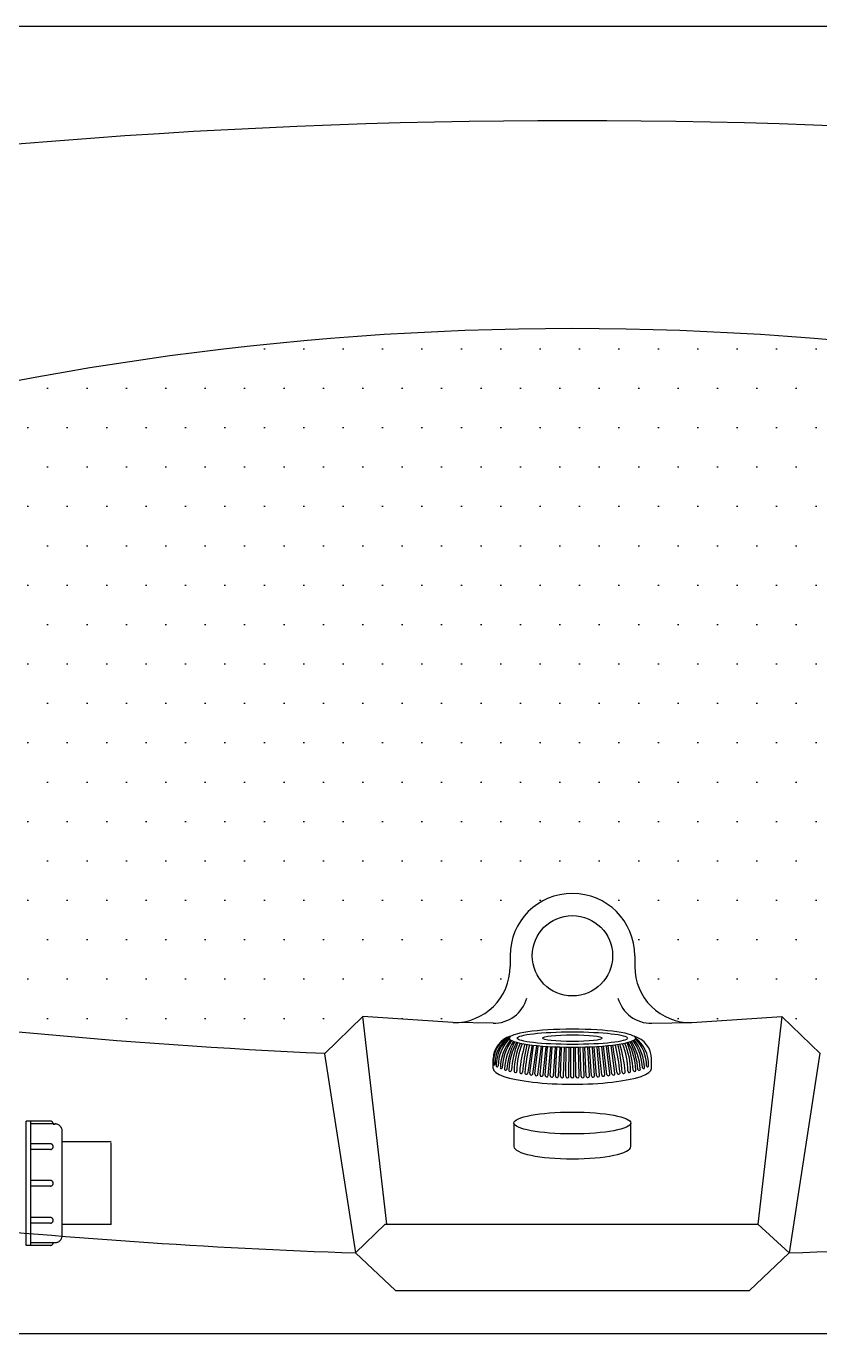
# Model space of a CAD drawing. Header units: millimetres. Extents: x -1258.95 to -1257.3, y 2207.31 to 2208.14.
# Drawn here: x -1258.473 to -1257.969, y 2207.313 to 2208.143 of the extents above; entities that cross this region are included whole.
import ezdxf

# ---------------------------------------------------------------- set-up
doc = ezdxf.new("R2010")
doc.units = ezdxf.units.MM
doc.header["$LTSCALE"] = 10
doc.linetypes.add('HIDDEN', pattern=[0.375, 0.25, -0.125])
doc.layers.add('jacuzzi', color=1, linetype='Continuous')

msp = doc.modelspace()

# ---------------------------------------------------------------- hatches: boundary and pattern name
at = {"layer": 'jacuzzi'}
h = msp.add_hatch(dxfattribs=at)
h.set_pattern_fill('DOTS', color=256, scale=0.4, style=0)
h.set_pattern_definition([(0, (-1260.909377, 2206.413339), (0.0125, 0.025), [0, -0.025])])
edge = h.paths.add_edge_path()
edge.add_arc((-1258.12642, 2206.0633), 1.88782, 73.37406, 106.62594)
edge.add_arc((-1258.65211, 2207.8238), 0.05051, 106.62594, 155.75947)
edge.add_arc((-1258.31928, 2207.70017), 0.40546, 159.14251, 200.85749)
edge.add_arc((-1258.65211, 2207.57655), 0.05051, 204.24053, 253.37406)
edge.add_arc((-1258.12642, 2211.1288), 3.64094, 261.46848, 267.52904)
edge.add_line((-1258.28371, 2207.49093), (-1258.25933, 2207.51458))
edge.add_line((-1258.2022, 2207.51065), (-1258.25933, 2207.51458))
edge.add_arc((-1258.20151, 2207.5462), 0.03555, 269.20273, 360)
edge.add_arc((-1258.12642, 2207.55312), 0.03954, 0, 180)
edge.add_arc((-1258.05132, 2207.5462), 0.03555, 180, 270.79727)
edge.add_line((-1258.05063, 2207.51065), (-1257.99351, 2207.51458))
edge.add_line((-1257.96912, 2207.49093), (-1257.99351, 2207.51458))
edge.add_arc((-1258.12642, 2211.1288), 3.64094, 272.47096, 278.53152)
edge.add_arc((-1257.93356, 2207.70017), 0.40546, 339.14251, 380.85749)
edge.add_arc((-1257.60072, 2207.57655), 0.05051, 286.62594, 335.75947)
edge.add_arc((-1257.60072, 2207.8238), 0.05051, 24.24053, 73.37406)

# ---------------------------------------------------------------- linework, layer by layer
for p, q in [((-1258.16596, 2207.55312), (-1258.16596, 2207.5462)), ((-1258.08687, 2207.55312), (-1258.08687, 2207.5462)), ((-1258.28371, 2207.49093), (-1258.25933, 2207.51458)), ((-1258.24404, 2207.38272), (-1258.25933, 2207.51458)), ((-1258.2022, 2207.51065), (-1258.25933, 2207.51458)), ((-1258.17677, 2207.51021), (-1258.2022, 2207.51065)), ((-1258.07606, 2207.51021), (-1258.05063, 2207.51065)), ((-1258.05063, 2207.51065), (-1257.99351, 2207.51458)), ((-1257.99351, 2207.51458), (-1258.0088, 2207.38272)), ((-1257.96912, 2207.49093), (-1257.99351, 2207.51458)), ((-1258.15343, 2207.47851), (-1258.15104, 2207.49611)), ((-1258.15152, 2207.47823), (-1258.14904, 2207.49589)), ((-1258.1502, 2207.47806), (-1258.14809, 2207.4958)), ((-1258.14828, 2207.47782), (-1258.14609, 2207.49562)), ((-1258.14696, 2207.47767), (-1258.14514, 2207.49554)), ((-1258.14502, 2207.47747), (-1258.14314, 2207.49539)), ((-1258.14372, 2207.47734), (-1258.14219, 2207.49533)), ((-1258.14176, 2207.47717), (-1258.14019, 2207.49521)), ((-1258.14047, 2207.47707), (-1258.13924, 2207.49516)), ((-1258.1385, 2207.47693), (-1258.13723, 2207.49507)), ((-1258.13721, 2207.47685), (-1258.13628, 2207.49503)), ((-1258.13524, 2207.47675), (-1258.13428, 2207.49497)), ((-1258.13395, 2207.47669), (-1258.13333, 2207.49494)), ((-1258.13197, 2207.47662), (-1258.13133, 2207.49489)), ((-1258.13069, 2207.47659), (-1258.13038, 2207.49488)), ((-1258.12869, 2207.47655), (-1258.12838, 2207.49486)), ((-1258.12742, 2207.47654), (-1258.12742, 2207.49485)), ((-1258.12542, 2207.47654), (-1258.12542, 2207.49485)), ((-1258.12415, 2207.47655), (-1258.12447, 2207.49486)), ((-1258.12215, 2207.47659), (-1258.12247, 2207.49488)), ((-1258.12088, 2207.47662), (-1258.12152, 2207.49489)), ((-1258.11889, 2207.47669), (-1258.11952, 2207.49494)), ((-1258.11761, 2207.47675), (-1258.11857, 2207.49496)), ((-1258.11563, 2207.47685), (-1258.11656, 2207.49503)), ((-1258.11435, 2207.47693), (-1258.11561, 2207.49507)), ((-1258.11238, 2207.47707), (-1258.11361, 2207.49516)), ((-1258.11108, 2207.47717), (-1258.11266, 2207.49521)), ((-1258.10913, 2207.47734), (-1258.11066, 2207.49533)), ((-1258.10782, 2207.47747), (-1258.10971, 2207.49539)), ((-1258.10589, 2207.47767), (-1258.10771, 2207.49554)), ((-1258.10457, 2207.47782), (-1258.10676, 2207.49562)), ((-1258.10265, 2207.47806), (-1258.10476, 2207.4958)), ((-1258.10133, 2207.47823), (-1258.10381, 2207.49589)), ((-1258.09942, 2207.47851), (-1258.10181, 2207.49611)), ((-1258.28371, 2207.49093), (-1258.26392, 2207.36445)), ((-1258.17667, 2207.48151), (-1258.17662, 2207.48764)), ((-1258.17667, 2207.48151), (-1258.17662, 2207.48764)), ((-1258.07617, 2207.48151), (-1258.07623, 2207.48764)), ((-1257.96944, 2207.49124), (-1257.98892, 2207.36445)), ((-1258.16355, 2207.44694), (-1258.16355, 2207.43208)), ((-1258.08928, 2207.43208), (-1258.08928, 2207.44694)), ((-1258.26392, 2207.36445), (-1258.24522, 2207.38272)), ((-1258.24522, 2207.38272), (-1258.0088, 2207.38272)), ((-1257.98892, 2207.36445), (-1258.0088, 2207.38272)), ((-1258.26392, 2207.36445), (-1258.23866, 2207.34062)), ((-1257.98892, 2207.36445), (-1258.01417, 2207.34062)), ((-1258.23866, 2207.34062), (-1258.01417, 2207.34062))]:
    msp.add_line(p, q, dxfattribs=at)
at = {"layer": 'jacuzzi', "linetype": 'HIDDEN'}
for p, q in [((-1258.47296, 2207.36924), (-1258.47296, 2207.44815)), ((-1258.46999, 2207.36924), (-1258.46999, 2207.44815)), ((-1258.4558, 2207.44635), (-1258.46999, 2207.44635)), ((-1258.4558, 2207.44635), (-1258.45459, 2207.44635)), ((-1258.4558, 2207.4463), (-1258.45459, 2207.4463)), ((-1258.45009, 2207.37554), (-1258.45009, 2207.44185)), ((-1258.45009, 2207.3755), (-1258.45009, 2207.4418)), ((-1258.41907, 2207.43492), (-1258.45009, 2207.43492)), ((-1258.41907, 2207.38252), (-1258.41907, 2207.43442)), ((-1258.41907, 2207.43069), (-1258.41907, 2207.43437)), ((-1258.41907, 2207.427), (-1258.41907, 2207.43069)), ((-1258.41907, 2207.38248), (-1258.41907, 2207.43069)), ((-1258.41907, 2207.38252), (-1258.45009, 2207.38252)), ((-1258.41907, 2207.38248), (-1258.45009, 2207.38248)), ((-1258.46999, 2207.37104), (-1258.45459, 2207.37104))]:
    msp.add_line(p, q, dxfattribs=at)
at = {"layer": 'jacuzzi', "color": 3}
msp.add_lwpolyline([(-1258.92616, 2208.14312, 0.414214), (-1258.95142, 2208.11786, -0.414214), (-1258.92616, 2208.14312), (-1257.32667, 2208.14312, -0.414214), (-1257.30142, 2208.11786), (-1257.30142, 2207.33837, -0.414214), (-1257.32667, 2207.31312), (-1258.92616, 2207.31312, -0.414214), (-1258.95142, 2207.33837), (-1258.95142, 2208.11786)], format="xyb", dxfattribs=at)
at = {"layer": 'jacuzzi', "linetype": 'HIDDEN'}
for points in [[(-1258.4576, 2207.44815), (-1258.47296, 2207.44815)], [(-1258.4576, 2207.43373), (-1258.46999, 2207.43373)], [(-1258.4576, 2207.43013), (-1258.46999, 2207.43013)], [(-1258.4576, 2207.4105), (-1258.46999, 2207.4105)], [(-1258.4576, 2207.4069), (-1258.46999, 2207.4069)], [(-1258.4576, 2207.38699), (-1258.46999, 2207.38699)], [(-1258.4576, 2207.38339), (-1258.46999, 2207.38339)], [(-1258.4576, 2207.36924), (-1258.47296, 2207.36924)]]:
    msp.add_lwpolyline(points, dxfattribs=at)
at = {"layer": 'jacuzzi'}
msp.add_circle((-1258.12642, 2207.55312), 0.0255, dxfattribs=at)
for centre, radius, start, end in [((-1258.12642, 2203.92697), 4.15615, 80.34597, 99.65403), ((-1258.12642, 2206.0633), 1.88782, 73.37406, 106.62594), ((-1258.12642, 2207.55312), 0.03954, 0, 180), ((-1258.20151, 2207.5462), 0.03555, 269.20273, 0), ((-1258.05132, 2207.5462), 0.03555, 180, 270.79727), ((-1258.12642, 2211.1288), 3.64094, 261.46848, 267.52904), ((-1258.17647, 2207.53221), 0.022, 269.20273, 343.97819), ((-1258.07637, 2207.53221), 0.022, 196.02181, 270.79727), ((-1258.16162, 2207.48751), 0.015, 105.49086, 179.5), ((-1258.15993, 2207.48635), 0.01653, 113.122, 187.41373), ((-1258.15738, 2207.4855), 0.01811, 119.4273, 183.95223), ((-1258.15287, 2207.48407), 0.02184, 127.83142, 181.64557), ((-1258.09123, 2207.48751), 0.015, 0.5, 74.44718), ((-1258.09998, 2207.48407), 0.02184, 358.35443, 52.1082), ((-1258.14919, 2207.48323), 0.02433, 134.33093, 180.23211), ((-1258.1433, 2207.48144), 0.02882, 140.68054, 178.32518), ((-1258.13777, 2207.48023), 0.03321, 145.10746, 176.97963), ((-1258.13256, 2207.4788), 0.03705, 147.54921, 176.04178), ((-1258.12102, 2207.47719), 0.04715, 153.23283, 175.40844), ((-1258.12416, 2207.47824), 0.04266, 152.31978, 176.65283), ((-1258.10712, 2207.47659), 0.05807, 158.52803, 176.09219), ((-1258.1194, 2207.47969), 0.04397, 156.13733, 179.44404), ((-1258.11431, 2207.47968), 0.04736, 158.28628, 179.64395), ((-1258.0856, 2207.47422), 0.07446, 162.28509, 175.88477), ((-1258.04759, 2207.47131), 0.11068, 166.74998, 175.90547), ((-1258.01187, 2207.46346), 0.14561, 166.90862, 173.87163), ((-1257.69831, 2207.41802), 0.46046, 170.22079, 172.42841), ((-1258.55454, 2207.41802), 0.46046, 7.57159, 9.77906), ((-1258.24098, 2207.46346), 0.14561, 6.12837, 13.09085), ((-1258.20526, 2207.47131), 0.11068, 4.09453, 13.24924), ((-1258.16725, 2207.47422), 0.07446, 4.11523, 17.71364), ((-1258.13854, 2207.47968), 0.04736, 0.35605, 21.7114), ((-1258.13345, 2207.47969), 0.04397, 0.55596, 23.85986), ((-1258.14573, 2207.47659), 0.05807, 3.90781, 21.46952), ((-1258.12869, 2207.47824), 0.04266, 3.34717, 27.67652), ((-1258.13183, 2207.47719), 0.04715, 4.59156, 26.76328), ((-1258.12029, 2207.4788), 0.03705, 3.95822, 32.44516), ((-1258.11508, 2207.48023), 0.03321, 3.02037, 34.88441), ((-1258.10955, 2207.48144), 0.02882, 1.67482, 39.12626), ((-1258.10366, 2207.48323), 0.02433, 359.76789, 45.07391), ((-1258.17589, 2207.48426), 0.000437, 185.19472, 359.27961), ((-1258.17412, 2207.48321), 0.000615, 158.32043, 352.68044), ((-1258.17154, 2207.48205), 0.000615, 158.32043, 352.68044), ((-1258.16878, 2207.48113), 0.000777, 163.19146, 347.36048), ((-1258.16591, 2207.48054), 0.000853, 167.19489, 0.39829), ((-1258.16254, 2207.47981), 0.000886, 160.09872, 10.73855), ((-1258.15894, 2207.47934), 0.000957, 166.43453, 352.62853), ((-1258.15571, 2207.47881), 0.000962, 167.91644, 353.33704), ((-1258.15248, 2207.47833), 0.000966, 169.37771, 354.04407), ((-1258.14924, 2207.47791), 0.000971, 170.81795, 354.75024), ((-1258.146, 2207.47754), 0.000976, 172.23678, 355.45613), ((-1258.14274, 2207.47723), 0.00098, 173.63389, 356.16231), ((-1258.13949, 2207.47698), 0.000985, 175.00898, 356.8693), ((-1258.13622, 2207.47679), 0.00099, 176.36182, 357.5776), ((-1258.13296, 2207.47665), 0.000995, 177.69222, 358.28769), ((-1258.12969, 2207.47657), 0.001, 179, 359), ((-1258.12642, 2207.47654), 0.001, 180, 0), ((-1258.12315, 2207.47657), 0.001, 181, 1), ((-1258.11989, 2207.47665), 0.000995, 181.71231, 2.30778), ((-1258.11662, 2207.47679), 0.00099, 182.4224, 3.63818), ((-1258.11336, 2207.47698), 0.000985, 183.1307, 4.99102), ((-1258.1101, 2207.47723), 0.00098, 183.83769, 6.36611), ((-1258.10685, 2207.47754), 0.000976, 184.54387, 7.76322), ((-1258.10361, 2207.47791), 0.000971, 185.24976, 9.18205), ((-1258.10037, 2207.47833), 0.000966, 185.95593, 10.62229), ((-1258.09713, 2207.47881), 0.000962, 186.66296, 12.08356), ((-1258.09391, 2207.47934), 0.000957, 187.37147, 13.56547), ((-1258.09031, 2207.47981), 0.000886, 169.26145, 19.90128), ((-1258.08694, 2207.48054), 0.000853, 179.60171, 12.80511), ((-1258.08407, 2207.48113), 0.000777, 192.63952, 16.80854), ((-1258.08131, 2207.48205), 0.000615, 187.31956, 21.67957), ((-1258.07872, 2207.48321), 0.000615, 187.31956, 21.67957), ((-1258.12642, 2211.39278), 4.03068, 260.06178, 268.04507), ((-1258.12642, 2211.39278), 4.03068, 271.95493, 279.93822)]:
    msp.add_arc(centre, radius, start, end, dxfattribs=at)
at = {"layer": 'jacuzzi', "linetype": 'HIDDEN'}
for centre, radius, start, end in [((-1258.4576, 2207.44635), 0.0018, 0, 90), ((-1258.45459, 2207.44185), 0.0045, 0, 90), ((-1258.4576, 2207.43193), 0.0018, 270, 90), ((-1258.4576, 2207.4087), 0.0018, 270, 90), ((-1258.4576, 2207.38519), 0.0018, 270, 90), ((-1258.4576, 2207.37104), 0.0018, 270, 0), ((-1258.45459, 2207.37554), 0.0045, 270, 0)]:
    msp.add_arc(centre, radius, start, end, dxfattribs=at)
at = {"layer": 'jacuzzi'}
for centre, major_axis, ratio in [((-1258.12642, 2207.50079), (-0.04, 0), 0.1484), ((-1258.12642, 2207.50079), (-0.03493, 0), 0.114375), ((-1258.12642, 2207.50079), (-0.0189, 0), 0.112344), ((-1258.12642, 2207.44694), (-0.03714, 0), 0.186255)]:
    msp.add_ellipse(centre, major_axis=major_axis, ratio=ratio, dxfattribs=at)
for centre, major_axis, ratio, start_param, end_param in [((-1258.12642, 2207.48151), (-0.05025, 0), 0.198307, 6.281174, 9.428239), ((-1258.12642, 2207.43208), (0.03714, 0), 0.213184, 3.141593, 6.283185)]:
    msp.add_ellipse(centre, major_axis=major_axis, ratio=ratio, start_param=start_param, end_param=end_param, dxfattribs=at)

doc.saveas('drawing.dxf')
